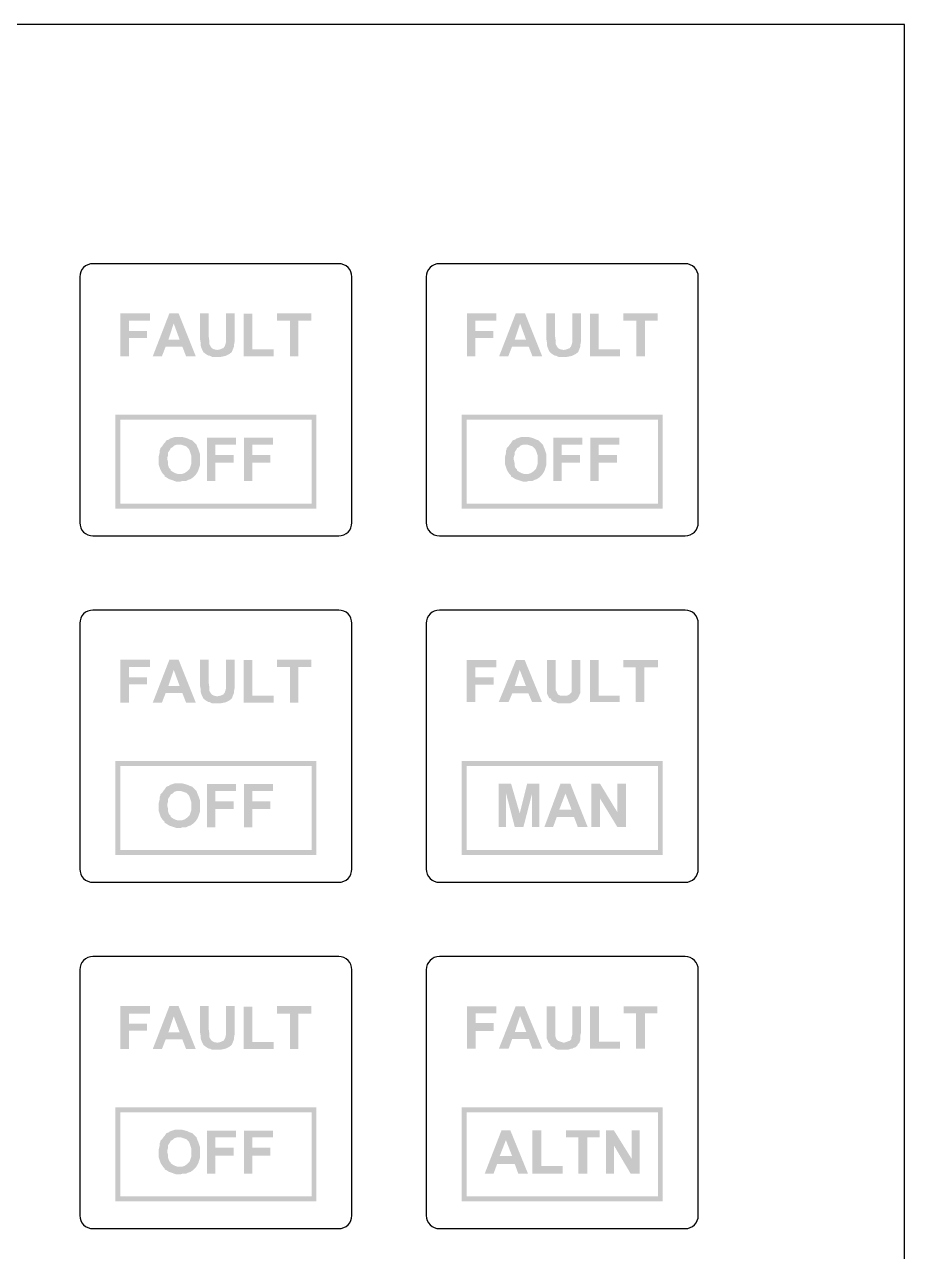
# Model space of a CAD drawing. Header units: millimetres. Extents: x 147 to 357, y 192 to 489.
# Drawn here: x 304.1 to 357.5, y 414.8 to 489.2 of the extents above; entities that cross this region are included whole.
import ezdxf

# ---------------------------------------------------------------- set-up
doc = ezdxf.new("R2010")
doc.units = ezdxf.units.MM

msp = doc.modelspace()

# ---------------------------------------------------------------- hatches: boundary and pattern name
h = msp.add_hatch(color=256)
h.paths.add_polyline_path([(311.565, 470.651), (310.488, 470.651), (310.488, 471.271), (311.76, 471.271), (311.76, 471.728), (309.967, 471.728), (309.967, 469.117), (310.488, 469.117), (310.488, 470.226), (311.565, 470.226)])
h.paths.add_polyline_path([(313.488, 471.728), (312.934, 471.728), (311.923, 469.117), (312.478, 469.117), (312.706, 469.704), (313.716, 469.704), (313.944, 469.117), (314.532, 469.117)])
h.paths.add_polyline_path([(313.554, 470.128), (312.869, 470.128), (313.194, 471.107)], flags=16)
h.paths.add_polyline_path([(316.716, 469.377), (316.781, 469.541), (316.846, 469.704), (316.846, 469.802), (316.879, 469.966), (316.879, 470.128), (316.879, 470.357), (316.879, 471.728), (316.358, 471.728), (316.358, 470.291), (316.358, 470.128), (316.358, 469.966), (316.325, 469.834), (316.292, 469.737), (316.195, 469.606), (316.162, 469.606), (316.031, 469.541), (315.868, 469.509), (315.803, 469.509), (315.64, 469.541), (315.51, 469.606), (315.412, 469.737), (315.347, 469.867), (315.347, 469.933), (315.347, 470.096), (315.314, 470.325), (315.314, 471.728), (314.792, 471.728), (314.792, 470.325), (314.792, 470.128), (314.825, 469.933), (314.825, 469.802), (314.857, 469.671), (314.923, 469.509), (314.988, 469.377), (315.02, 469.345), (315.151, 469.247), (315.314, 469.149), (315.38, 469.149), (315.51, 469.084), (315.673, 469.084), (315.868, 469.084), (315.901, 469.084), (316.064, 469.084), (316.227, 469.117), (316.358, 469.149), (316.423, 469.182), (316.553, 469.247), (316.683, 469.345)])
h.paths.add_polyline_path([(319.259, 469.541), (317.955, 469.541), (317.955, 471.696), (317.433, 471.696), (317.433, 469.117), (319.259, 469.117)])
h.paths.add_polyline_path([(320.759, 471.271), (321.541, 471.271), (321.541, 471.728), (319.455, 471.728), (319.455, 471.271), (320.237, 471.271), (320.237, 469.117), (320.759, 469.117)])
h = msp.add_hatch(color=256)
h.paths.add_polyline_path([(332.565, 470.651), (331.488, 470.651), (331.488, 471.271), (332.76, 471.271), (332.76, 471.728), (330.967, 471.728), (330.967, 469.117), (331.488, 469.117), (331.488, 470.226), (332.565, 470.226)])
h.paths.add_polyline_path([(334.488, 471.728), (333.934, 471.728), (332.923, 469.117), (333.478, 469.117), (333.706, 469.704), (334.716, 469.704), (334.944, 469.117), (335.532, 469.117)])
h.paths.add_polyline_path([(334.554, 470.128), (333.869, 470.128), (334.194, 471.107)], flags=16)
h.paths.add_polyline_path([(337.716, 469.377), (337.781, 469.541), (337.846, 469.704), (337.846, 469.802), (337.879, 469.966), (337.879, 470.128), (337.879, 470.357), (337.879, 471.728), (337.358, 471.728), (337.358, 470.291), (337.358, 470.128), (337.358, 469.966), (337.325, 469.834), (337.292, 469.737), (337.195, 469.606), (337.162, 469.606), (337.031, 469.541), (336.868, 469.509), (336.803, 469.509), (336.64, 469.541), (336.51, 469.606), (336.412, 469.737), (336.347, 469.867), (336.347, 469.933), (336.347, 470.096), (336.314, 470.325), (336.314, 471.728), (335.792, 471.728), (335.792, 470.325), (335.792, 470.128), (335.825, 469.933), (335.825, 469.802), (335.857, 469.671), (335.923, 469.509), (335.988, 469.377), (336.02, 469.345), (336.151, 469.247), (336.314, 469.149), (336.38, 469.149), (336.51, 469.084), (336.673, 469.084), (336.868, 469.084), (336.901, 469.084), (337.064, 469.084), (337.227, 469.117), (337.358, 469.149), (337.423, 469.182), (337.553, 469.247), (337.683, 469.345)])
h.paths.add_polyline_path([(340.259, 469.541), (338.955, 469.541), (338.955, 471.696), (338.433, 471.696), (338.433, 469.117), (340.259, 469.117)])
h.paths.add_polyline_path([(341.759, 471.271), (342.541, 471.271), (342.541, 471.728), (340.455, 471.728), (340.455, 471.271), (341.237, 471.271), (341.237, 469.117), (341.759, 469.117)])
h = msp.add_hatch(color=256)
h.paths.add_polyline_path([(309.948, 465.28), (321.548, 465.28), (321.548, 460.18), (309.948, 460.18)], flags=16)
h.paths.add_polyline_path([(309.648, 465.58), (321.848, 465.58), (321.848, 459.88), (309.648, 459.88)])
h = msp.add_hatch(color=256)
h.paths.add_polyline_path([(330.948, 465.28), (342.548, 465.28), (342.548, 460.18), (330.948, 460.18)], flags=16)
h.paths.add_polyline_path([(330.648, 465.58), (342.848, 465.58), (342.848, 459.88), (330.648, 459.88)])
h = msp.add_hatch(color=256)
h.paths.add_polyline_path([(314.577, 463.761), (314.472, 463.865), (314.42, 463.918), (314.316, 464.022), (314.16, 464.074), (314.056, 464.126), (313.899, 464.178), (313.69, 464.23), (313.533, 464.23), (313.429, 464.23), (313.273, 464.23), (313.117, 464.178), (312.96, 464.126), (312.908, 464.074), (312.752, 464.022), (312.648, 463.865), (312.596, 463.813), (312.491, 463.657), (312.387, 463.551), (312.387, 463.499), (312.335, 463.395), (312.335, 463.239), (312.283, 463.03), (312.283, 462.873), (312.283, 462.768), (312.283, 462.56), (312.335, 462.404), (312.387, 462.247), (312.439, 462.142), (312.544, 461.985), (312.648, 461.881), (312.648, 461.829), (312.752, 461.777), (312.908, 461.673), (313.064, 461.621), (313.221, 461.567), (313.377, 461.515), (313.533, 461.515), (313.585, 461.515), (313.742, 461.567), (313.952, 461.567), (314.056, 461.621), (314.212, 461.673), (314.368, 461.777), (314.472, 461.881), (314.525, 461.933), (314.629, 462.09), (314.681, 462.194), (314.733, 462.352), (314.785, 462.508), (314.785, 462.664), (314.785, 462.873), (314.785, 462.978), (314.785, 463.187), (314.733, 463.343), (314.681, 463.499), (314.629, 463.605)])
h.paths.add_polyline_path([(314.108, 463.499), (314.16, 463.395), (314.212, 463.239), (314.264, 463.083), (314.264, 462.873), (314.264, 462.821), (314.264, 462.612), (314.212, 462.456), (314.16, 462.3), (314.056, 462.194), (314.004, 462.142), (313.847, 462.038), (313.69, 461.985), (313.533, 461.985), (313.429, 461.985), (313.273, 462.038), (313.169, 462.09), (313.012, 462.194), (313.012, 462.247), (312.908, 462.352), (312.856, 462.508), (312.856, 462.664), (312.804, 462.873), (312.804, 462.978), (312.856, 463.135), (312.856, 463.291), (312.96, 463.447), (313.012, 463.551), (313.117, 463.605), (313.221, 463.709), (313.377, 463.761), (313.533, 463.761), (313.637, 463.761), (313.795, 463.709), (313.952, 463.657), (314.056, 463.551)], flags=16)
h.paths.add_polyline_path([(316.82, 463.135), (315.724, 463.135), (315.724, 463.761), (316.976, 463.761), (316.976, 464.178), (315.202, 464.178), (315.202, 461.567), (315.724, 461.567), (315.724, 462.664), (316.82, 462.664)])
h.paths.add_polyline_path([(319.061, 463.135), (317.966, 463.135), (317.966, 463.761), (319.218, 463.761), (319.218, 464.178), (317.445, 464.178), (317.445, 461.567), (317.966, 461.567), (317.966, 462.664), (319.061, 462.664)])
h = msp.add_hatch(color=256)
h.paths.add_polyline_path([(335.577, 463.761), (335.472, 463.865), (335.42, 463.918), (335.316, 464.022), (335.16, 464.074), (335.056, 464.126), (334.899, 464.178), (334.69, 464.23), (334.533, 464.23), (334.429, 464.23), (334.273, 464.23), (334.117, 464.178), (333.96, 464.126), (333.908, 464.074), (333.752, 464.022), (333.648, 463.865), (333.596, 463.813), (333.491, 463.657), (333.387, 463.551), (333.387, 463.499), (333.335, 463.395), (333.335, 463.239), (333.283, 463.03), (333.283, 462.873), (333.283, 462.768), (333.283, 462.56), (333.335, 462.404), (333.387, 462.247), (333.439, 462.142), (333.544, 461.985), (333.648, 461.881), (333.648, 461.829), (333.752, 461.777), (333.908, 461.673), (334.064, 461.621), (334.221, 461.567), (334.377, 461.515), (334.533, 461.515), (334.585, 461.515), (334.742, 461.567), (334.952, 461.567), (335.056, 461.621), (335.212, 461.673), (335.368, 461.777), (335.472, 461.881), (335.525, 461.933), (335.629, 462.09), (335.681, 462.194), (335.733, 462.352), (335.785, 462.508), (335.785, 462.664), (335.785, 462.873), (335.785, 462.978), (335.785, 463.187), (335.733, 463.343), (335.681, 463.499), (335.629, 463.605)])
h.paths.add_polyline_path([(335.108, 463.499), (335.16, 463.395), (335.212, 463.239), (335.264, 463.083), (335.264, 462.873), (335.264, 462.821), (335.264, 462.612), (335.212, 462.456), (335.16, 462.3), (335.056, 462.194), (335.004, 462.142), (334.847, 462.038), (334.69, 461.985), (334.533, 461.985), (334.429, 461.985), (334.273, 462.038), (334.169, 462.09), (334.012, 462.194), (334.012, 462.247), (333.908, 462.352), (333.856, 462.508), (333.856, 462.664), (333.804, 462.873), (333.804, 462.978), (333.856, 463.135), (333.856, 463.291), (333.96, 463.447), (334.012, 463.551), (334.117, 463.605), (334.221, 463.709), (334.377, 463.761), (334.533, 463.761), (334.637, 463.761), (334.795, 463.709), (334.952, 463.657), (335.056, 463.551)], flags=16)
h.paths.add_polyline_path([(337.82, 463.135), (336.724, 463.135), (336.724, 463.761), (337.976, 463.761), (337.976, 464.178), (336.202, 464.178), (336.202, 461.567), (336.724, 461.567), (336.724, 462.664), (337.82, 462.664)])
h.paths.add_polyline_path([(340.061, 463.135), (338.966, 463.135), (338.966, 463.761), (340.218, 463.761), (340.218, 464.178), (338.445, 464.178), (338.445, 461.567), (338.966, 461.567), (338.966, 462.664), (340.061, 462.664)])
h = msp.add_hatch(color=256)
h.paths.add_polyline_path([(311.565, 449.651), (310.488, 449.651), (310.488, 450.271), (311.76, 450.271), (311.76, 450.728), (309.967, 450.728), (309.967, 448.117), (310.488, 448.117), (310.488, 449.226), (311.565, 449.226)])
h.paths.add_polyline_path([(313.488, 450.728), (312.934, 450.728), (311.923, 448.117), (312.478, 448.117), (312.706, 448.704), (313.716, 448.704), (313.944, 448.117), (314.532, 448.117)])
h.paths.add_polyline_path([(313.554, 449.128), (312.869, 449.128), (313.194, 450.107)], flags=16)
h.paths.add_polyline_path([(316.716, 448.377), (316.781, 448.541), (316.846, 448.704), (316.846, 448.802), (316.879, 448.966), (316.879, 449.128), (316.879, 449.357), (316.879, 450.728), (316.358, 450.728), (316.358, 449.291), (316.358, 449.128), (316.358, 448.966), (316.325, 448.834), (316.292, 448.737), (316.195, 448.606), (316.162, 448.606), (316.031, 448.541), (315.868, 448.509), (315.803, 448.509), (315.64, 448.541), (315.51, 448.606), (315.412, 448.737), (315.347, 448.867), (315.347, 448.933), (315.347, 449.096), (315.314, 449.325), (315.314, 450.728), (314.792, 450.728), (314.792, 449.325), (314.792, 449.128), (314.825, 448.933), (314.825, 448.802), (314.857, 448.671), (314.923, 448.509), (314.988, 448.377), (315.02, 448.345), (315.151, 448.247), (315.314, 448.149), (315.38, 448.149), (315.51, 448.084), (315.673, 448.084), (315.868, 448.084), (315.901, 448.084), (316.064, 448.084), (316.227, 448.117), (316.358, 448.149), (316.423, 448.182), (316.553, 448.247), (316.683, 448.345)])
h.paths.add_polyline_path([(319.259, 448.541), (317.955, 448.541), (317.955, 450.696), (317.433, 450.696), (317.433, 448.117), (319.259, 448.117)])
h.paths.add_polyline_path([(320.759, 450.271), (321.541, 450.271), (321.541, 450.728), (319.455, 450.728), (319.455, 450.271), (320.237, 450.271), (320.237, 448.117), (320.759, 448.117)])
h = msp.add_hatch(color=256)
h.paths.add_polyline_path([(332.599, 449.658), (331.475, 449.658), (331.475, 450.256), (332.749, 450.256), (332.749, 450.707), (330.951, 450.707), (330.951, 448.157), (331.475, 448.157), (331.475, 449.207), (332.599, 449.207)])
h.paths.add_polyline_path([(334.472, 450.707), (333.946, 450.707), (332.899, 448.157), (333.497, 448.157), (333.721, 448.683), (334.696, 448.683), (334.921, 448.157), (335.519, 448.157)])
h.paths.add_polyline_path([(333.871, 449.132), (334.172, 450.107), (334.547, 449.132)], flags=16)
h.paths.add_polyline_path([(337.766, 448.533), (337.84, 448.683), (337.84, 448.833), (337.84, 448.982), (337.84, 449.132), (337.84, 449.356), (337.84, 450.707), (337.317, 450.707), (337.317, 449.282), (337.317, 449.132), (337.317, 448.982), (337.317, 448.833), (337.317, 448.758), (337.167, 448.608), (337.017, 448.533), (336.868, 448.533), (336.793, 448.533), (336.643, 448.533), (336.494, 448.608), (336.419, 448.758), (336.344, 448.908), (336.344, 448.982), (336.344, 449.132), (336.344, 449.356), (336.344, 450.707), (335.818, 450.707), (335.818, 449.356), (335.818, 449.132), (335.818, 448.982), (335.818, 448.833), (335.818, 448.683), (335.893, 448.533), (335.968, 448.382), (336.043, 448.382), (336.118, 448.232), (336.269, 448.157), (336.344, 448.157), (336.494, 448.082), (336.643, 448.082), (336.868, 448.082), (337.092, 448.082), (337.242, 448.082), (337.391, 448.157), (337.541, 448.232), (337.691, 448.382)])
h.paths.add_polyline_path([(340.236, 448.533), (338.965, 448.533), (338.965, 450.707), (338.441, 450.707), (338.441, 448.157), (340.236, 448.157)])
h.paths.add_polyline_path([(341.735, 450.256), (342.558, 450.256), (342.558, 450.707), (340.463, 450.707), (340.463, 450.256), (341.211, 450.256), (341.211, 448.157), (341.735, 448.157)])
h = msp.add_hatch(color=256)
h.paths.add_polyline_path([(309.948, 444.28), (321.548, 444.28), (321.548, 439.18), (309.948, 439.18)], flags=16)
h.paths.add_polyline_path([(309.648, 444.58), (321.848, 444.58), (321.848, 438.88), (309.648, 438.88)])
h = msp.add_hatch(color=256)
h.paths.add_polyline_path([(330.948, 444.28), (342.548, 444.28), (342.548, 439.18), (330.948, 439.18)], flags=16)
h.paths.add_polyline_path([(330.648, 444.58), (342.848, 444.58), (342.848, 438.88), (330.648, 438.88)])
h = msp.add_hatch(color=256)
h.paths.add_polyline_path([(314.577, 442.761), (314.472, 442.865), (314.42, 442.918), (314.316, 443.022), (314.16, 443.074), (314.056, 443.126), (313.899, 443.178), (313.69, 443.23), (313.533, 443.23), (313.429, 443.23), (313.273, 443.23), (313.117, 443.178), (312.96, 443.126), (312.908, 443.074), (312.752, 443.022), (312.648, 442.865), (312.596, 442.813), (312.491, 442.657), (312.387, 442.551), (312.387, 442.499), (312.335, 442.395), (312.335, 442.239), (312.283, 442.03), (312.283, 441.873), (312.283, 441.768), (312.283, 441.56), (312.335, 441.404), (312.387, 441.247), (312.439, 441.142), (312.544, 440.985), (312.648, 440.881), (312.648, 440.829), (312.752, 440.777), (312.908, 440.673), (313.064, 440.621), (313.221, 440.567), (313.377, 440.515), (313.533, 440.515), (313.585, 440.515), (313.742, 440.567), (313.952, 440.567), (314.056, 440.621), (314.212, 440.673), (314.368, 440.777), (314.472, 440.881), (314.525, 440.933), (314.629, 441.09), (314.681, 441.194), (314.733, 441.352), (314.785, 441.508), (314.785, 441.664), (314.785, 441.873), (314.785, 441.978), (314.785, 442.187), (314.733, 442.343), (314.681, 442.499), (314.629, 442.605)])
h.paths.add_polyline_path([(314.108, 442.499), (314.16, 442.395), (314.212, 442.239), (314.264, 442.083), (314.264, 441.873), (314.264, 441.821), (314.264, 441.612), (314.212, 441.456), (314.16, 441.3), (314.056, 441.194), (314.004, 441.142), (313.847, 441.038), (313.69, 440.985), (313.533, 440.985), (313.429, 440.985), (313.273, 441.038), (313.169, 441.09), (313.012, 441.194), (313.012, 441.247), (312.908, 441.352), (312.856, 441.508), (312.856, 441.664), (312.804, 441.873), (312.804, 441.978), (312.856, 442.135), (312.856, 442.291), (312.96, 442.447), (313.012, 442.551), (313.117, 442.605), (313.221, 442.709), (313.377, 442.761), (313.533, 442.761), (313.637, 442.761), (313.795, 442.709), (313.952, 442.657), (314.056, 442.551)], flags=16)
h.paths.add_polyline_path([(316.82, 442.135), (315.724, 442.135), (315.724, 442.761), (316.976, 442.761), (316.976, 443.178), (315.202, 443.178), (315.202, 440.567), (315.724, 440.567), (315.724, 441.664), (316.82, 441.664)])
h.paths.add_polyline_path([(319.061, 442.135), (317.966, 442.135), (317.966, 442.761), (319.218, 442.761), (319.218, 443.178), (317.445, 443.178), (317.445, 440.567), (317.966, 440.567), (317.966, 441.664), (319.061, 441.664)])
h = msp.add_hatch(color=256)
h.paths.add_polyline_path([(335.369, 443.209), (334.621, 443.209), (334.172, 441.409), (333.647, 443.209), (332.899, 443.209), (332.899, 440.584), (333.347, 440.584), (333.347, 442.608), (333.871, 440.584), (334.397, 440.584), (334.921, 442.608), (334.921, 440.584), (335.369, 440.584)])
h.paths.add_polyline_path([(337.242, 443.209), (336.643, 443.209), (335.669, 440.584), (336.195, 440.584), (336.419, 441.185), (337.466, 441.185), (337.691, 440.584), (338.289, 440.584)])
h.paths.add_polyline_path([(337.317, 441.633), (336.569, 441.633), (336.943, 442.608)], flags=16)
h.paths.add_polyline_path([(339.039, 443.209), (338.516, 443.209), (338.516, 440.584), (339.039, 440.584), (339.039, 442.309), (340.087, 440.584), (340.613, 440.584), (340.613, 443.209), (340.087, 443.209), (340.087, 441.484)])
h = msp.add_hatch(color=256)
h.paths.add_polyline_path([(311.565, 428.651), (310.488, 428.651), (310.488, 429.271), (311.76, 429.271), (311.76, 429.728), (309.967, 429.728), (309.967, 427.117), (310.488, 427.117), (310.488, 428.226), (311.565, 428.226)])
h.paths.add_polyline_path([(313.488, 429.728), (312.934, 429.728), (311.923, 427.117), (312.478, 427.117), (312.706, 427.704), (313.716, 427.704), (313.944, 427.117), (314.532, 427.117)])
h.paths.add_polyline_path([(313.554, 428.128), (312.869, 428.128), (313.194, 429.107)], flags=16)
h.paths.add_polyline_path([(316.716, 427.377), (316.781, 427.541), (316.846, 427.704), (316.846, 427.802), (316.879, 427.966), (316.879, 428.128), (316.879, 428.357), (316.879, 429.728), (316.358, 429.728), (316.358, 428.291), (316.358, 428.128), (316.358, 427.966), (316.325, 427.834), (316.292, 427.737), (316.195, 427.606), (316.162, 427.606), (316.031, 427.541), (315.868, 427.509), (315.803, 427.509), (315.64, 427.541), (315.51, 427.606), (315.412, 427.737), (315.347, 427.867), (315.347, 427.933), (315.347, 428.096), (315.314, 428.325), (315.314, 429.728), (314.792, 429.728), (314.792, 428.325), (314.792, 428.128), (314.825, 427.933), (314.825, 427.802), (314.857, 427.671), (314.923, 427.509), (314.988, 427.377), (315.02, 427.345), (315.151, 427.247), (315.314, 427.149), (315.38, 427.149), (315.51, 427.084), (315.673, 427.084), (315.868, 427.084), (315.901, 427.084), (316.064, 427.084), (316.227, 427.117), (316.358, 427.149), (316.423, 427.182), (316.553, 427.247), (316.683, 427.345)])
h.paths.add_polyline_path([(319.259, 427.541), (317.955, 427.541), (317.955, 429.696), (317.433, 429.696), (317.433, 427.117), (319.259, 427.117)])
h.paths.add_polyline_path([(320.759, 429.271), (321.541, 429.271), (321.541, 429.728), (319.455, 429.728), (319.455, 429.271), (320.237, 429.271), (320.237, 427.117), (320.759, 427.117)])
h = msp.add_hatch(color=256)
h.paths.add_polyline_path([(332.583, 428.69), (331.51, 428.69), (331.51, 429.281), (332.744, 429.281), (332.744, 429.71), (330.974, 429.71), (330.974, 427.132), (331.51, 427.132), (331.51, 428.206), (332.583, 428.206)])
h.paths.add_polyline_path([(334.461, 429.71), (333.925, 429.71), (332.905, 427.132), (333.496, 427.132), (333.711, 427.722), (334.729, 427.722), (334.945, 427.132), (335.535, 427.132)])
h.paths.add_polyline_path([(334.569, 428.152), (333.872, 428.152), (334.193, 429.119)], flags=16)
h.paths.add_polyline_path([(337.681, 427.4), (337.788, 427.508), (337.842, 427.668), (337.842, 427.831), (337.842, 427.938), (337.896, 428.152), (337.896, 428.367), (337.896, 429.71), (337.359, 429.71), (337.359, 428.26), (337.359, 428.152), (337.359, 427.992), (337.306, 427.831), (337.306, 427.722), (337.199, 427.615), (337.145, 427.615), (337.038, 427.561), (336.877, 427.508), (336.823, 427.508), (336.662, 427.561), (336.502, 427.615), (336.393, 427.722), (336.339, 427.884), (336.339, 427.938), (336.339, 428.099), (336.339, 428.313), (336.339, 429.71), (335.803, 429.71), (335.803, 428.313), (335.803, 428.152), (335.803, 427.938), (335.803, 427.776), (335.857, 427.668), (335.91, 427.508), (336.018, 427.4), (336.018, 427.347), (336.178, 427.239), (336.286, 427.186), (336.339, 427.132), (336.502, 427.077), (336.662, 427.077), (336.877, 427.077), (337.091, 427.077), (337.252, 427.132), (337.359, 427.132), (337.413, 427.186), (337.574, 427.239), (337.681, 427.347)])
h.paths.add_polyline_path([(340.257, 427.561), (338.969, 427.561), (338.969, 429.71), (338.433, 429.71), (338.433, 427.132), (340.257, 427.132)])
h.paths.add_polyline_path([(341.76, 429.281), (342.511, 429.281), (342.511, 429.71), (340.472, 429.71), (340.472, 429.281), (341.224, 429.281), (341.224, 427.132), (341.76, 427.132)])
h = msp.add_hatch(color=256)
h.paths.add_polyline_path([(309.948, 423.28), (321.548, 423.28), (321.548, 418.18), (309.948, 418.18)], flags=16)
h.paths.add_polyline_path([(309.648, 423.58), (321.848, 423.58), (321.848, 417.88), (309.648, 417.88)])
h = msp.add_hatch(color=256)
h.paths.add_polyline_path([(330.948, 423.28), (342.548, 423.28), (342.548, 418.18), (330.948, 418.18)], flags=16)
h.paths.add_polyline_path([(330.648, 423.58), (342.848, 423.58), (342.848, 417.88), (330.648, 417.88)])
h = msp.add_hatch(color=256)
h.paths.add_polyline_path([(314.577, 421.761), (314.472, 421.865), (314.42, 421.918), (314.316, 422.022), (314.16, 422.074), (314.056, 422.126), (313.899, 422.178), (313.69, 422.23), (313.533, 422.23), (313.429, 422.23), (313.273, 422.23), (313.117, 422.178), (312.96, 422.126), (312.908, 422.074), (312.752, 422.022), (312.648, 421.865), (312.596, 421.813), (312.491, 421.657), (312.387, 421.551), (312.387, 421.499), (312.335, 421.395), (312.335, 421.239), (312.283, 421.03), (312.283, 420.873), (312.283, 420.768), (312.283, 420.56), (312.335, 420.404), (312.387, 420.247), (312.439, 420.142), (312.544, 419.985), (312.648, 419.881), (312.648, 419.829), (312.752, 419.777), (312.908, 419.673), (313.064, 419.621), (313.221, 419.567), (313.377, 419.515), (313.533, 419.515), (313.585, 419.515), (313.742, 419.567), (313.952, 419.567), (314.056, 419.621), (314.212, 419.673), (314.368, 419.777), (314.472, 419.881), (314.525, 419.933), (314.629, 420.09), (314.681, 420.194), (314.733, 420.352), (314.785, 420.508), (314.785, 420.664), (314.785, 420.873), (314.785, 420.978), (314.785, 421.187), (314.733, 421.343), (314.681, 421.499), (314.629, 421.605)])
h.paths.add_polyline_path([(314.108, 421.499), (314.16, 421.395), (314.212, 421.239), (314.264, 421.083), (314.264, 420.873), (314.264, 420.821), (314.264, 420.612), (314.212, 420.456), (314.16, 420.3), (314.056, 420.194), (314.004, 420.142), (313.847, 420.038), (313.69, 419.985), (313.533, 419.985), (313.429, 419.985), (313.273, 420.038), (313.169, 420.09), (313.012, 420.194), (313.012, 420.247), (312.908, 420.352), (312.856, 420.508), (312.856, 420.664), (312.804, 420.873), (312.804, 420.978), (312.856, 421.135), (312.856, 421.291), (312.96, 421.447), (313.012, 421.551), (313.117, 421.605), (313.221, 421.709), (313.377, 421.761), (313.533, 421.761), (313.637, 421.761), (313.795, 421.709), (313.952, 421.657), (314.056, 421.551)], flags=16)
h.paths.add_polyline_path([(316.82, 421.135), (315.724, 421.135), (315.724, 421.761), (316.976, 421.761), (316.976, 422.178), (315.202, 422.178), (315.202, 419.567), (315.724, 419.567), (315.724, 420.664), (316.82, 420.664)])
h.paths.add_polyline_path([(319.061, 421.135), (317.966, 421.135), (317.966, 421.761), (319.218, 421.761), (319.218, 422.178), (317.445, 422.178), (317.445, 419.567), (317.966, 419.567), (317.966, 420.664), (319.061, 420.664)])
h = msp.add_hatch(color=256)
h.paths.add_polyline_path([(333.604, 422.188), (333.066, 422.188), (332.047, 419.556), (332.583, 419.556), (332.798, 420.146), (333.872, 420.146), (334.086, 419.556), (334.676, 419.556)])
h.paths.add_polyline_path([(333.711, 420.63), (332.959, 420.63), (333.334, 421.598)], flags=16)
h.paths.add_polyline_path([(336.77, 420.038), (335.481, 420.038), (335.481, 422.188), (334.945, 422.188), (334.945, 419.556), (336.77, 419.556)])
h.paths.add_polyline_path([(338.272, 421.759), (339.023, 421.759), (339.023, 422.188), (336.984, 422.188), (336.984, 421.759), (337.735, 421.759), (337.735, 419.556), (338.272, 419.556)])
h.paths.add_polyline_path([(339.882, 422.188), (339.398, 422.188), (339.398, 419.556), (339.882, 419.556), (339.882, 421.275), (340.901, 419.556), (341.438, 419.556), (341.438, 422.188), (340.954, 422.188), (340.954, 420.469)])

# ---------------------------------------------------------------- linework, layer by layer
at = {"color": 2}
for p, q in [((357.498, 489.23), (147.498, 489.23)), ((357.498, 192.23), (357.498, 489.23))]:
    msp.add_line(p, q, dxfattribs=at)
for points in [[(308.298, 458.23), (323.198, 458.23, 0.414214), (323.998, 459.03), (323.998, 473.93, 0.414214), (323.198, 474.73), (308.298, 474.73, 0.414214), (307.498, 473.93), (307.498, 459.03, 0.414214)], [(329.298, 458.23), (344.198, 458.23, 0.414214), (344.998, 459.03), (344.998, 473.93, 0.414214), (344.198, 474.73), (329.298, 474.73, 0.414214), (328.498, 473.93), (328.498, 459.03, 0.414214)], [(308.298, 437.23), (323.198, 437.23, 0.414214), (323.998, 438.03), (323.998, 452.93, 0.414214), (323.198, 453.73), (308.298, 453.73, 0.414214), (307.498, 452.93), (307.498, 438.03, 0.414214)], [(329.298, 437.23), (344.198, 437.23, 0.414214), (344.998, 438.03), (344.998, 452.93, 0.414214), (344.198, 453.73), (329.298, 453.73, 0.414214), (328.498, 452.93), (328.498, 438.03, 0.414214)], [(308.298, 416.23), (323.198, 416.23, 0.414214), (323.998, 417.03), (323.998, 431.93, 0.414214), (323.198, 432.73), (308.298, 432.73, 0.414214), (307.498, 431.93), (307.498, 417.03, 0.414214)], [(329.298, 416.23), (344.198, 416.23, 0.414214), (344.998, 417.03), (344.998, 431.93, 0.414214), (344.198, 432.73), (329.298, 432.73, 0.414214), (328.498, 431.93), (328.498, 417.03, 0.414214)]]:
    msp.add_lwpolyline(points, format="xyb", close=True)

doc.saveas('drawing.dxf')
